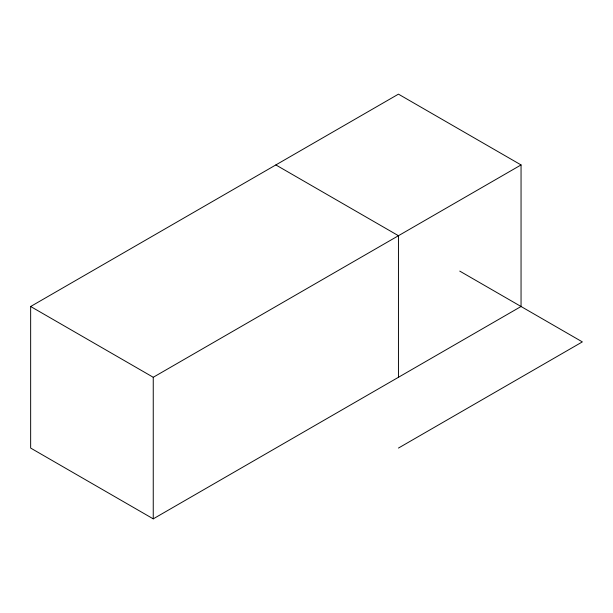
<?xml version="1.0" encoding="UTF-8"?>
<svg xmlns="http://www.w3.org/2000/svg" width="613" height="613" viewBox="0 0 613 613"><rect width="100%" height="100%" fill="white"/><g stroke="black" fill="none" stroke-linecap="round" stroke-linejoin="round"><path stroke-width="0.92" d="M30.65 306.5L398.45 94.149L521.05 164.935L521.05 306.5L153.25 518.851L30.65 448.065L30.65 306.5L153.25 377.279L521.05 164.935M398.45 448.065L582.35 341.893L459.75 271.107M275.85 164.935L398.45 235.714L398.45 377.286M153.25 377.279L153.25 518.851"/></g></svg>
